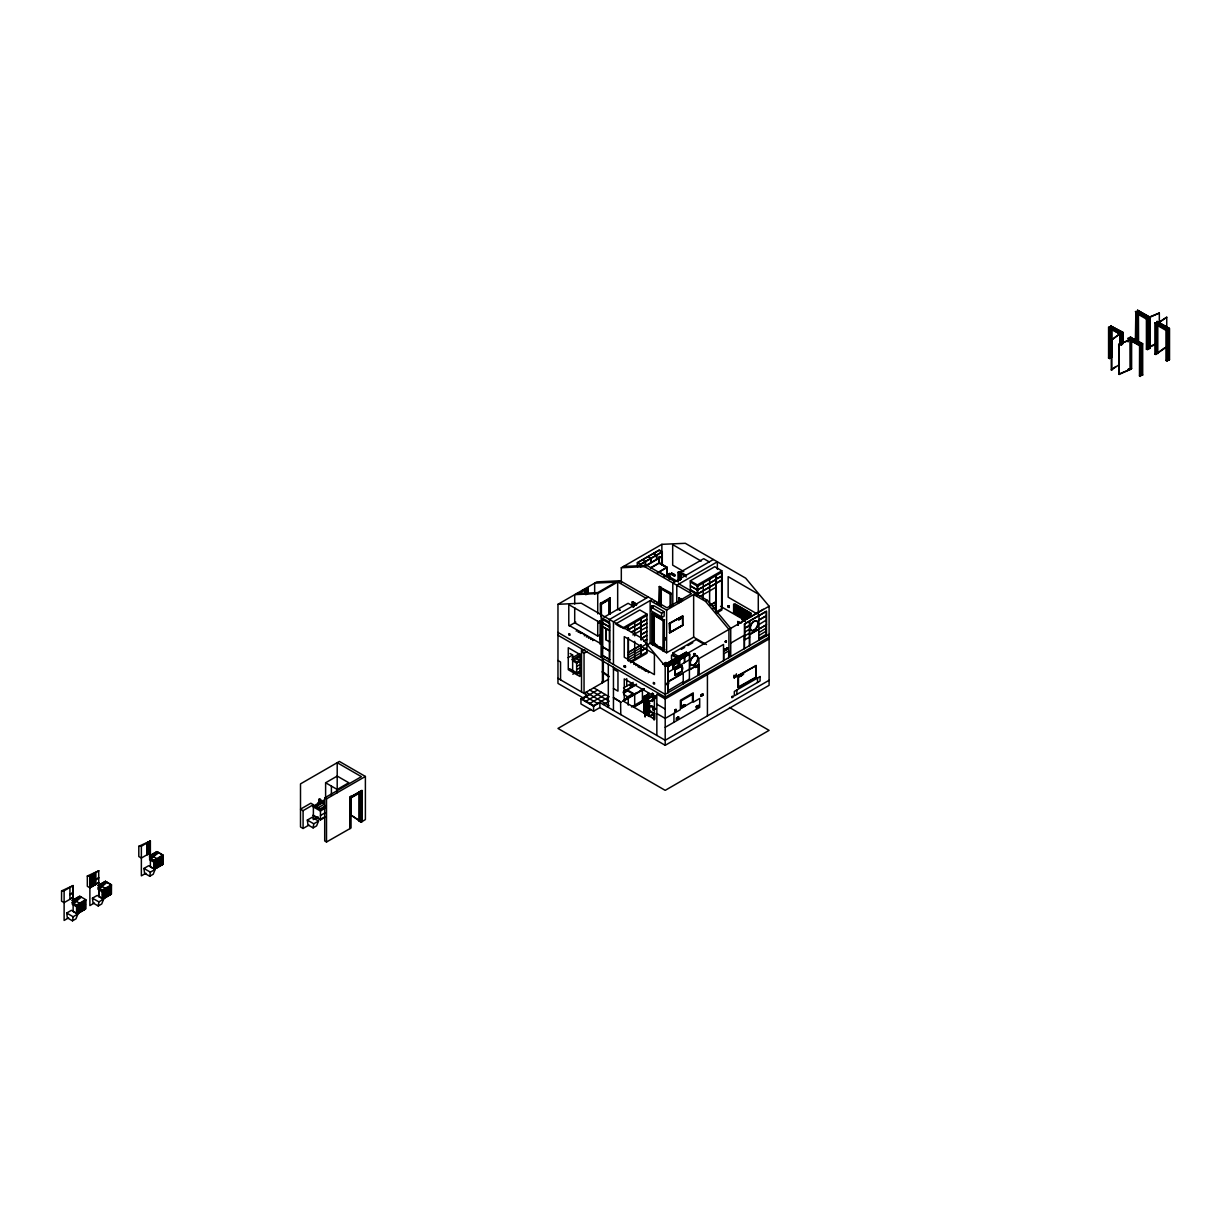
<?xml version="1.0" encoding="UTF-8"?>
<svg xmlns="http://www.w3.org/2000/svg" width="1231" height="1231" viewBox="0 0 1231 1231"><rect width="100%" height="100%" fill="white"/><g stroke="black" fill="none" stroke-linecap="round" stroke-linejoin="round"><path stroke-width="1.5" d="M631.349 685.636L632.534 683.928L630.318 685.036L630.472 686.313L632.534 685.128L632.38 683.851M631.503 685.713C631.103 683.821 632.119 685.759 630.318 685.036M677.281 718.535L678.589 716.919L678.589 718.104L676.388 719.212L676.388 718.012L678.589 716.919M601.42 616.885L601.344 603.836L609.207 599.005L609.207 614.284M1119.918 334.386L1121.456 333.493L1111.039 327.477L1109.485 328.354L1119.918 334.078L1119.918 343.634M669.325 579.324L669.618 573.461L669.726 579.093M726.475 641.413C725.967 639.381 724.197 643.474 726.198 642.043M696.207 706.579L698.423 705.471L696.207 706.579L696.361 707.856L697.977 706.302M72.491 920.834L73.137 916.756L77.892 914.002L71.46 910.294L66.705 913.033L67.336 917.864L72.491 920.834L75.968 918.834L77.892 914.002M98.234 905.97L98.88 901.892L103.65 899.138L97.203 895.429L92.448 898.168L93.094 903L98.234 905.97L101.711 903.969L103.65 899.138M149.736 876.241L150.382 872.163L155.137 869.409L148.705 865.701L143.935 868.44L144.581 873.271L149.736 876.241L153.213 874.241L155.137 869.409M313.12 827.878L313.767 823.801L318.537 821.046L312.089 817.322L307.335 820.077L307.981 824.908L313.12 827.878L316.598 825.878L318.537 821.046M319.229 803.935L318.829 799.273A1.785 1.062 58.3 0 1 321.245 800.565L321.291 801.658M318.029 802.581L318.937 802.658M694.623 653.953L693.869 654.969M625.148 689.929L624.579 689.391L625.225 689.991M623.886 691.699L624.671 691.837M624.671 691.745L623.932 691.514M319.552 801.535L319.321 801.643M85.585 899.815L76.584 906.708L72.26 904.216L72.26 902.431L81.277 897.23L73.768 903.339M725.859 642.105L726.075 640.705M580.817 655.292C577.354 661.124 565.306 659.047 579.078 662.201M1120.241 333.524L1111.301 340.171L1120.241 333.524L1120.302 343.711M1166.742 317.229L1157.217 323.599L1166.742 317.229L1166.742 328.369M1119.333 364.622L1111.301 369.9L1115.763 366.576M1166.742 346.957L1157.217 353.328L1164.664 347.804M149.505 859.623L153.813 862.1L162.831 855.206L156.968 851.667L149.459 856.068M654.123 719.812L653.63 714.242L653.63 719.52L654.646 719.55L654.646 713.503L649.014 716.288L644.429 713.641L644.382 707.04L649.045 709.733L649.537 716.027L648.275 709.856L649.291 715.888M644.967 712.841L648.799 714.826M646.213 713.288L646.044 709.056L646.213 713.288L648.799 711.456L652.692 713.134M318.598 803.566C319.337 806.72 318.691 794.795 321.045 801.596M1138.567 311.566L1137.029 312.459L1147.446 318.49L1149 317.29L1149 347.85L1149.892 348.358L1149.892 317.229L1137.536 310.227L1149.892 317.229M652.722 614.346L654.277 613.746L654.277 643.998M1129.042 339.356L1130.581 338.463M664.694 619.778L663.155 620.67L652.738 614.654M69.705 899.169L73.137 897.43L64.12 902.631L61.55 901.154L61.581 890.905L73.137 885.581L73.137 911.556L75.445 912.833M87.324 876.041L98.88 870.717L89.878 875.918L87.324 876.041L87.324 886.305L89.878 887.766L98.88 882.565L95.464 884.304M150.167 848.251L146.951 850.113L146.951 854.576L150.367 852.837L141.365 858.038L138.795 856.545L138.826 846.312L150.367 840.988L150.382 866.963L152.69 868.24M584.002 698.423L557.966 683.405L557.966 604.313L596.85 581.878L620.147 580.755L667.002 607.806L691.468 593.696L644.613 566.629L621.316 567.753L621.316 582.74M621.316 567.753L661.863 544.333L685.298 543.302L745.663 578.155L769.098 606.221L769.098 685.328L665.202 745.309L599.882 707.594L593.573 711.226L580.955 703.947L580.955 698.9L587.264 695.253L557.966 678.343M588.064 593.373L588.064 588.295L582.309 590.265M61.581 890.905L64.12 890.782L73.137 885.581M138.826 846.312L141.365 846.189L150.367 840.988M579.047 593.496L588.064 588.295M637.396 566.275L637.396 562.598L659.293 549.965L662.293 551.703L662.293 564.506M642.551 559.859L647.921 556.766L650.937 558.505L650.937 562.659L645.567 565.752L645.567 561.598L650.937 558.505M640.412 564.337L662.293 551.703M637.396 562.598L640.612 564.444L645.352 561.721L645.352 565.875M651.137 558.382L656.523 555.273L656.523 559.428L651.137 562.536L651.137 558.382L648.121 556.643L653.507 553.535L656.523 555.273M656.723 555.15L662.093 552.057L659.077 550.319L653.707 553.411L656.723 555.15L656.723 559.32L662.093 556.212M69.705 894.475L72.921 892.613L72.921 885.597M95.464 879.611L98.68 877.749M150.167 848.021L146.951 849.882L146.951 842.85M69.705 894.706L72.921 892.86L72.921 897.307M95.464 879.842L98.68 877.98M615.869 582.125L597.727 592.603L576.508 593.619M574.708 604.021L574.708 594.65L597.727 593.557L617.67 582.032L617.67 609.745M594.665 594.373L594.665 583.14L617.962 582.017L620.147 580.755M644.613 566.629L662.093 556.458M72.121 900.584L79.738 896.183L85.724 899.646L85.678 908.986L76.584 914.233L76.584 904.847M149.351 855.991L156.968 851.59L162.954 855.053L162.923 864.393L153.813 869.64L153.813 860.254M72.229 900.661L79.738 896.337M650.814 567.66L659.293 562.767L667.002 567.229L667.002 574.769M650.814 567.953L659.293 563.075L659.293 557.274M158.322 859.5L154.337 860.577L149.505 857.93L158.522 852.637L151.013 858.746M99.511 888.474L107.02 882.365L98.018 887.566L98.018 889.351L102.327 891.829L110.821 885.689L111.329 884.935L105.481 881.396L111.467 884.781L111.421 894.121L102.327 899.369L102.327 889.982L111.467 884.781M73.137 903.893L76.614 905.862L85.678 900.584M98.88 889.028L102.358 890.998L111.421 885.72M150.413 859.284L153.86 861.269L162.954 856.007M76.584 905.016L81.077 904.093L76.768 901.615L72.26 902.523L76.584 905.016L85.724 899.646M153.813 860.331L162.954 855.053M600.436 614.469L600.313 603.39L610.099 597.897L610.099 614.377M609.33 598.789L601.42 603.867M600.805 604.529L609.822 599.328M657.369 572.8L667.002 567.229M657.369 573.092L667.002 567.522L659.077 562.89M98.68 870.732L98.88 896.691L98.942 888.028M76.784 909.678L85.478 904.662M102.527 894.814L111.221 889.798M154.029 865.085L162.707 860.069M569.137 625.964L575.8 622.117M68.628 917.849L64.12 920.449L64.12 890.782M94.372 902.985L89.878 905.585L89.878 875.918M145.874 873.256L141.365 875.857L141.365 846.189M111.221 893.998L102.527 899.015L102.527 890.859M154.029 869.286L162.707 864.27L162.707 856.114M663.694 576.893L669.618 573.461M664.478 576.893L670.003 573.692M671.495 573.123L674.726 574.815L674.573 576.093L671.495 574.308L671.495 573.123L674.726 574.815M671.495 574.308L674.726 576M568.784 634.796L569.968 635.304L569.968 634.103L568.784 633.611L568.937 634.704M576.17 631.103L577.201 630.503L582.309 633.457M678.004 580.786L678.004 572.307L679.035 571.723L681.035 572.877M680.066 572.307L678.989 572.877L678.989 579.663L679.035 572.907M680.528 579.493L680.528 572.061L703.701 558.689L709.364 561.952M578.185 632.257L579.262 631.703M603.99 617.223L628.133 603.298L633.796 606.56M681.097 572.907L680.004 573.477L680.004 580.247M632.272 605.606L632.395 601.867L636.35 604.159M599.743 621.07L598.558 622.763L599.743 622.27L599.589 620.978M659.031 603.128L659.554 586.341M1123.134 332.524L1110.639 325.907L1123.134 332.524L1123.134 343.511M1135.351 342.787L1135.859 311.351L1147.831 318.26L1147.831 349.404L1146.415 349.189L1146.415 319.075L1149.123 317.521L1138.183 311.197L1136.382 311.643M580.247 633.457L581.324 632.888M659.939 605.129L659.939 588.203L660.832 587.679L660.832 604.606M1117.871 330.524L1112.055 327.169L1111.162 327.692L1121.333 333.124L1121.456 344.834M325.615 782.762L337.202 776.084L348.788 782.762L337.202 789.456L325.615 782.762L325.615 797.626M648.337 597.035L609.468 619.485L609.468 662.14L609.668 651.107L602.59 647.029L602.39 658.046L602.39 618.162L609.468 622.24M713.349 559.505L672.803 582.909L672.803 605.175M584.356 635.827L585.448 635.273M586.418 637.027L587.51 636.458M652.338 599.343L613.453 621.778L581.278 603.205L557.966 604.313M588.541 638.243L589.557 637.643L593.634 639.997L592.603 640.582M615.392 624.086L639.843 609.961L646.921 614.054L646.921 653.292L630.611 662.709M690.314 592.049L690.314 580.832L714.765 566.706L721.843 570.799L721.843 610.037L716.95 612.869M591.619 638.827L590.588 639.428M659.031 586.633L671.018 592.957M574.708 607.76L574.708 622.748L597.727 636.042L601.344 634.088L601.344 622.748M1120.81 334.016L1120.949 344.926M656.692 602.636L657.754 604.098L657.754 602.913L656.569 602.405L657.6 604.19M652.045 605.744L652.922 607.622L652.045 605.744L653.076 606.344M600.128 644.29L600.128 635.812M657.246 602.759L657.246 603.652M651.307 607.222L653.876 605.729L664.171 611.669L664.171 616.131L662.247 617.254L651.307 610.93L651.307 607.222L661.601 613.161L664.171 611.669M308.966 825.078L303.088 828.478L300.502 826.986L300.502 783.885L339.387 761.435L365.392 776.453L365.392 819.554L361.083 822.2L361.083 792.102L350.897 797.965L350.897 828.078L326.507 842.004L324.707 840.958L324.707 797.857L361.406 776.669L337.202 762.697L337.202 792.795M313.382 804.689L310.812 803.212L300.502 809.152L303.088 810.644L313.382 804.689L313.382 818.969M568.106 657.631L572.646 655L572.646 671.064M324.707 797.857L326.507 798.888L365.392 776.453M600.759 640.628L599.743 636.042M584.848 649.891L581.524 651.815L584.048 653.261L587.279 651.384M622.471 628.179L646.921 614.054M690.314 580.832L697.392 584.925L721.843 570.799M600.774 641.089L600.913 643.69M572.169 657.8L579.786 653.553M326.046 806.151L320.46 809.521L315.305 806.551L323.676 801.72M624.055 628.687L646.737 615.608M690.514 582.14L697.592 586.233L721.658 572.353L721.658 608.745L716.103 611.93L716.103 575.539M664.186 620.224L651.83 613.238L664.186 620.224L664.063 651.43L663.155 650.922L663.294 619.701M1128.135 341.895L1128.258 338.156M1169.45 328.508L1157.094 321.522L1169.45 328.508L1169.45 359.652L1167.388 360.698L1167.388 329.554L1154.893 322.937L1154.893 354.082L1158.109 353.112L1157.217 352.589M678.589 603.421L679.097 597.635M1142.691 343.818L1130.196 337.202L1142.691 343.818L1142.691 374.963L1139.86 375.994L1139.86 344.849M572.323 659.647L579.832 655.323M1128.904 338.54L1130.704 338.094L1141.66 344.403M1155.801 354.59L1155.801 324.492L1165.972 330.37L1168.681 328.815L1157.725 322.491L1155.924 322.937M317.813 807.936L323.676 804.551L323.676 802.166L316.336 806.397L320.46 808.782L326.338 805.397M654.261 613.777L653.753 643.798L664.155 649.814M679.497 599.482L680.389 598.82M1130.704 338.987L1131.612 338.463M1155.801 324.492L1156.694 323.968M573.2 661.124L576.677 663.094M628.149 629.733L641.182 622.748M646.721 619.316L641.182 622.517M697.346 589.787L703.332 586.864M697.346 590.034L716.103 579.493M715.857 579.109L721.643 576.062M628.149 629.98L640.72 622.486M640.92 622.609L646.721 619.562M703.086 586.725L715.903 579.616M715.857 579.339L721.643 576.293M579.693 672.726L576.647 674.48L576.647 662.063L581.14 659.462M693.853 637.058L666.617 652.784L650.137 643.259L650.137 600.605L666.617 610.114L695.453 593.465M325.153 808.305L320.399 810.983L312.674 806.52L323.615 800.196M576.647 663.109L579.709 661.339M631.549 632.026L646.737 623.286M721.658 580.016L697.592 593.896L690.514 589.803M631.549 632.272L646.737 623.517M690.514 590.049L697.592 594.142L721.658 580.263M1112.055 357.267L1108.577 358.083L1112.055 357.267L1112.055 327.169M349.866 797.38L361.976 790.533L349.866 797.38L350.004 828.586L350.004 797.457M576.647 666.417L579.693 664.663M1136.244 343.311L1137.152 342.787M350.266 797.596L361.329 791.348M350.066 797.934L361.652 791.241L361.652 821.708M313.274 819.615L318.06 816.861M320.46 815.476L325.153 812.768M632.872 634.919L646.721 627.225M700.1 596.343L715.903 587.279M576.647 669.741L579.693 667.971M1142.691 374.963L1141.783 374.439L1141.783 344.341L1139.86 345.449L1128.904 339.125M324.938 816.753L320.46 819.338L313.259 815.168M646.721 631.334L641.182 634.519M646.721 631.565L641.182 634.765M312.736 815.476L320.46 819.923L325.153 817.215M572.815 674.234L576 672.403L569.553 668.679M576.647 673.049L579.693 671.295M576.647 673.295L579.693 671.526M646.721 635.673L641.182 638.627M706.486 644.567L693.653 637.166L693.653 594.511L705.625 601.42L707.425 600.374L730.737 628.395L730.737 656.492M669.325 623.425L682.836 616.054L682.836 625.271L669.71 632.857L669.325 623.425L682.205 616.285M682.836 616.054L669.587 623.563L669.71 632.857M1146.415 349.189L1149 347.85M1149.892 348.358L1147.831 349.404M681.343 617.07L681.497 618.347L678.419 620.132L678.419 618.947M643.69 640.982L646.721 639.535M643.69 641.228L646.721 639.766M628.41 652.215L640.997 644.967M709.625 605.329L715.919 601.713M628.41 652.445L640.997 645.198M711.195 604.667L715.919 601.944M646.721 643.875L641.182 647.075M628.425 654.984L640.997 647.737M712.78 606.283L715.919 604.467M646.952 645.106L650.707 642.936M669.325 632.642L682.59 625.133L682.528 616.469M628.425 657.508L640.997 650.26M712.78 608.822L715.919 607.006M654.4 643.028L655.307 643.551L651.83 644.367L654.138 643.044M645.075 648.383L641.182 650.937M1154.893 354.082L1155.924 354.082M646.46 647.829L641.182 651.168M653.753 643.798L652.599 644.675M1130.704 368.638L1128.258 369.3M664.817 637.935L666.002 638.443L665.848 639.72L664.817 637.935L665.848 639.72M1131.612 340.341L1131.612 368.561L1128.135 369.377M665.494 638.304L665.494 639.197M628.425 660.047L640.997 652.784M629.98 661.647L646.737 651.999M624.271 665.632L624.271 666.833L624.271 665.632L625.456 666.14L625.302 667.417L625.456 666.14M728.152 605.652L729.183 606.252L728.152 605.652L727.998 606.929L729.183 607.437L727.998 606.929M744.94 609.776L743.863 610.345L743.863 618.808L733.614 612.9L733.614 604.421L734.645 603.821L751.064 613.315L751.064 616.7M361.083 822.2L359.144 820.939L360.052 820.415M360.175 820.492L361.329 821.893L361.329 790.764M735.676 604.421L734.599 604.99L734.645 613.484L735.676 612.9L733.614 612.9M360.56 821.893L360.683 791.579M633.796 664.371L634.873 663.801M736.707 605.021L735.63 605.575L735.676 614.084L737.677 614.054L736.646 614.654L736.646 606.175L737.738 605.606M608.591 679.22L584.048 693.392L584.048 653.261M635.858 665.556L636.935 665.002M738.769 606.206L737.677 606.775L737.738 615.269L738.769 614.684L737.677 615.238M1140.891 344.403L1140.891 374.963L1141.783 374.439M1165.972 330.37L1165.972 360.468L1169.45 359.652M663.155 650.922L664.709 650.03M738.769 607.391L738.769 615.869L738.708 607.36L739.8 606.806M1128.135 338.233L1140.491 345.219L1140.368 376.44L1139.475 375.917L1141.014 375.024L1141.014 344.48M1165.972 360.468L1167.388 360.698M581.601 699.27L597.558 690.052M637.92 666.756L638.997 666.186M741.847 607.991L740.77 608.56L740.77 617.023L741.847 616.469L739.739 616.439L739.739 607.96L740.831 607.391M638.997 667.371L640.028 666.787M639.982 667.941L641.059 667.371M734.599 613.453L735.63 612.869M742.878 617.054L741.847 617.654L741.801 609.145L742.878 608.591M735.63 614.054L736.646 613.453M743.909 617.654L742.832 618.224L742.832 609.745L743.909 609.176M585.464 701.501L601.42 692.284M642.028 669.125L643.121 668.556M736.707 614.684L737.738 614.084M744.893 619.408L744.893 610.93L745.971 610.361M677.696 657.831L672.803 655L672.803 653.076L696.1 639.628L704.27 644.336M644.09 670.31L645.182 669.756M747.002 610.961L745.924 611.53L745.924 618.301L745.971 611.561M681.343 649.322L684.621 647.429M687.914 645.536L692.822 642.705M646.213 670.341L645.182 670.941L647.229 670.941M748.033 611.561L746.955 612.115L746.955 617.208M589.326 703.732L605.283 694.515M748.033 612.746L748.033 616.131L747.986 612.715L749.064 612.146M749.064 613.346L749.064 616.731L749.017 613.315L750.094 612.746M648.214 672.695L649.245 672.095L633.842 663.217M662.94 664.109L665.894 662.401L666.448 665.694M751.064 613.315L750.048 613.9L733.614 604.421M663.324 664.34L666.294 662.632M737.892 625.117L737.692 621.517L741.031 622.994M623.501 687.944L633.149 682.359M742.062 619.439C764.466 609.622 732.507 619.501 745.37 621.347M593.188 705.963L609.145 696.746L593.696 687.821M686.452 652.015L664.571 664.648L667.987 666.633L672.788 663.863L672.788 669.341M664.771 664.771L669.572 662.001M669.772 661.878L681.235 655.261L684.451 657.123L684.451 662.617M681.435 655.154L686.236 652.368L689.468 654.23L689.468 659.724L667.987 672.357L667.987 681.574M580.955 698.9L593.573 706.179L599.882 702.532L665.202 740.262L769.098 680.281M631.226 685.559L630.457 686.006L630.611 685.19M763.297 609.283L741.262 622.24M665.202 745.309L665.202 666.202L769.098 606.221M590.957 709.395L557.966 728.444L665.202 790.348L769.098 730.368L729.506 707.517M623.317 691.76L636.458 684.174M624.948 691.253L636.458 684.621M684.451 657.123L672.988 663.74L672.988 669.218M689.468 654.23L684.651 657L684.651 662.493M623.117 692.714L627.625 690.114L634.057 693.838L625.04 699.039M603.344 704.547L609.145 701.193L589.834 690.052M623.763 693.099L627.625 690.868L632.765 693.838L627.625 696.808L623.763 694.576M673.849 664.94L678.481 662.263L678.481 665.986L673.849 668.664L673.711 664.863L678.481 662.263M744.478 624.102L749.448 621.24L749.448 625.394L744.693 628.149L744.693 623.979M758.788 615.839L749.648 621.116L749.648 645.521M673.849 668.064L678.219 665.54L678.219 662.416M607.206 706.779L609.145 705.655L585.971 692.284M673.711 668.279L678.358 665.617M759.004 619.885L766.313 615.654L766.313 611.499L759.004 615.715L758.788 640.243M759.004 620.116L766.313 615.9L766.313 620.055L759.004 624.517M674.942 675.034L674.988 669.802L681.82 665.863L682.066 671.203C663.894 679.712 687.483 672.972 681.882 666.125M674.988 669.802L682.066 666.002M623.871 700.116L637.012 692.53M640.305 690.637L643.582 688.729M622.824 700.962L644.182 688.637M653.369 683.62L654.553 684.128L654.553 682.943L653.369 682.436L653.523 683.528M622.824 701.408L644.182 689.083M730.737 643.121L744.247 635.304L744.247 648.691M749.448 634.488L766.513 624.64M667.787 681.682L689.668 669.048M749.648 634.673L766.113 624.933L766.113 628.179L758.788 632.642M724.397 649.568L727.644 647.875L725.582 649.06C726.075 651.414 724.228 647.568 724.551 650.845L727.644 649.06L727.49 647.783M724.536 649.629L726.49 648.691L725.428 648.968M644.105 710.01C644.244 692.007 646.921 743.57 643.151 696.792L648.26 694.407L648.506 701.424L647.491 694.284L648.506 701.424M666.525 683.574C672.08 679.666 662.324 687.267 668.741 683.667L668.587 682.389M648.26 694.407L643.151 696.792M696.469 665.833L695.561 667.402L696.746 665.709L696.469 666.725M695.561 667.402L697.777 666.31L697.623 665.017L697.777 666.31M744.478 640.012L749.648 637.027M631.472 706.963L653.676 694.146M633.734 706.917L653.446 695.53M633.934 707.025L653.646 695.653M758.788 635.611L766.113 631.149L766.113 628.41M655.631 696.069L652.892 697.654L655.877 696.207M648.752 701.285L643.644 703.655L648.475 706.917M655.554 696.792L652.584 698.5L652.584 701.516M644.352 703.824L643.505 696.731M652.215 693.345L653.045 698.808L652.907 693.515M683.236 681.682L668.248 690.576L668.248 692.561M656.215 709.348L646.275 703.609L655.846 697.792M758.788 638.581L766.113 634.365L766.113 631.38M646.275 703.609L655.846 698.1M683.236 682.728L689.406 679.158M648.091 703.609L649.629 703.609L648.091 703.609L648.091 712.657M769.098 634.35L665.202 694.33L557.966 632.411M643.644 709.702L644.136 704.132M769.098 637.166L665.202 697.146L557.966 635.242M648.968 707.394L651.907 705.686M769.098 638.951L665.202 698.931L656.846 694.099L656.846 735.43M652.845 706.348C651.845 710.164 654.63 711.164 653.876 706.825M652.845 709.872L653.876 709.841M734.076 675.142L733.891 677.188M674.834 709.995L676.019 709.487L674.988 711.272L674.834 709.995L676.019 709.487M700.839 694.976C705.825 692.961 699.839 694.13 700.993 696.254L703.055 695.069L702.901 693.792M681.528 706.425L684.621 704.64L684.775 705.917C680.574 709.795 680.574 705.455 684.775 704.732M674.834 711.179L676.019 710.672M681.528 707.61L684.775 705.917M733.953 677.819L736.261 676.927L736.4 673.803M738.2 687.714L756.219 677.296L756.219 665.417L738.2 675.819L737.815 687.483M737.815 675.588L755.957 665.863L755.957 677.158L738.138 687.083M739.246 676.511L739.246 675.327L739.246 676.511C741.678 677.404 744.463 671.372 743.37 674.142M739.4 676.604L743.524 674.234M676.542 719.289L677.573 717.519L677.573 718.704M676.388 719.212L678.589 718.104M696.361 707.856L698.423 706.656L698.269 705.378M665.202 727.321L699.7 707.41L699.7 698.485L693.268 702.209L693.268 692.838L680.404 700.27L680.404 709.641L665.202 718.412L656.846 713.58M731.86 696.546L733.045 696.038L733.045 697.223L731.86 697.731L732.014 696.638M1168.542 328.877L1167.003 329.77L1156.571 323.753L1158.109 322.568M624.071 690.422L624.071 690.622M694.73 653.569L693.899 655.123L694.607 653.584M725.89 642.351L725.074 641.52L726.275 640.828M649.045 709.733L648.275 709.856M654.123 714.519L649.045 716.504M1147.831 318.183L1159.325 313.028L1159.325 322.307M1118.702 344.372L1130.643 339.541L1118.702 344.372L1119.148 374.424L1130.643 369.269L1130.704 336.894M1147.384 347.588L1155.601 343.895M1147.831 347.911L1156.047 344.234M1118.702 374.101L1130.643 369.269M350.527 814.784L360.052 821.154L350.527 814.784L350.527 796.195M100.45 887.628L102.512 886.751L106.835 889.228L102.835 890.305L98.526 887.813M694.823 653.861L693.792 653.584L693.653 655M623.501 566.491L646.798 565.368L674.988 581.648M149.505 857.93L154.013 857.022L156.891 858.669M647.691 695.346L643.813 697.869M1135.351 311.643L1147.323 318.552M1154.893 322.937L1166.88 329.846M1146.415 319.075L1136.244 313.213L1136.244 341.418M1137.659 341.295L1138.567 341.818L1138.429 313.259M1135.967 340.972L1141.783 344.341M1122.103 333.124L1111.162 326.8L1109.362 327.846L1120.302 334.155L1122.226 333.047L1122.226 342.449M1130.581 338.756L1141.014 344.772L1139.475 345.665L1129.042 339.648M1132.166 339.818L1139.429 344.018M1156.571 354.005L1156.571 323.461M1120.949 333.94L1108.577 326.954L1108.577 358.083M1130.704 368.038L1131.612 368.561M1111.162 357.79L1111.039 327.169M1130.704 369.085L1130.581 340.648M1139.86 375.994L1140.368 345.296M701.208 561.105L672.68 544.641L672.68 565.152L683.774 571.553M756.696 613.654L728.152 597.189L728.152 576.662L758.281 594.065L758.281 614.577M680.528 572.061L686.19 575.339M678.004 572.307L686.39 576.939M666.802 567.645L659.077 563.183L659.077 556.35M690.514 585.848L697.592 589.941M690.514 586.094L697.592 590.188M645.567 561.598L642.351 559.982L637.612 562.705L637.612 566.875M668.464 576.246L678.466 582.017M720.581 606.329L744.355 620.055M659.077 571.815L666.802 576.508M678.973 583.956L707.425 600.374M737.692 621.517L740.647 623.225M678.589 597.927L683.082 600.528M671.003 594.065L659.416 587.372L659.416 604.513M678.589 598.451L681.897 600.359M659.939 588.203L670.11 594.081L670.11 607.237M654.907 601.42L654.138 601.42M680.312 617.67L680.312 618.854M617.962 582.017L646.152 598.297M679.297 618.254L679.45 619.547M724.551 650.845L726.459 648.383L726.613 649.645L726.336 648.599M652.045 606.929L653.076 607.529M682.836 625.271L669.972 632.411L669.91 623.748M725.567 649.937L725.813 648.891M724.921 650.307L725.044 649.337M724.536 650.522L724.782 649.491M632.272 601.944L636.858 604.59M636.35 604.744L632.765 602.759L632.765 606.56M651.953 613.838L663.54 620.516M636.15 605.067L633.18 603.359L634.719 602.467L634.211 606.514M610.099 597.897L609.976 614.3M735.876 675.219L734.015 676.373M620.147 610.161L618.962 609.653L619.978 610.253M666.002 639.643L664.971 637.858M672.803 653.076L679.343 656.846M653.892 643.336L657.231 645.229M660.201 646.937L664.663 649.506M676.234 657.739L671.51 655L671.51 659.016L674.665 660.832M616.808 624.902L621.055 627.364M641.182 638.858L646.46 635.288M602.59 622.824L609.668 626.918L609.668 623.609L602.59 619.532L602.59 646.783L609.684 650.876L609.668 630.811L602.59 626.717M602.59 623.055L609.668 627.148L609.668 630.564L602.59 626.487M599.066 621.424L599.066 622.317M682.066 671.203L681.82 665.863M600.313 634.534L600.313 621.717M702.024 694.469L701.87 695.577M703.055 695.069L700.993 696.254M609.668 641.951L605.852 639.705L605.852 628.549M583.386 634.073L588.48 637.027M667.556 682.99L667.71 684.267M697.392 706.071L697.238 707.163M624.271 666.833L625.456 667.325M609.684 659.554L601.944 655.092L609.684 659.785M613.453 669.064L617.962 671.664L617.962 691.13L613.453 688.529M654.538 696.315L624.271 678.866L624.271 701.685L654.4 719.073L654.4 696.254M646.413 696.315L646.583 700.731M570.076 653.523L572.646 655M656.846 704.209L665.202 709.041M576.831 658.831L579.709 660.493M572.153 659.554L576.647 662.14M646.275 703.316L656.215 709.056M602.236 681.697L603.328 682.328L603.328 659.754M601.728 682.436L602.436 682.851L602.436 659.031M643.936 707.348L644.675 713.795L644.29 707.425L648.398 709.795L649.014 716.288M654.646 713.503L649.26 710.395L644.89 713.349L644.382 707.04M557.966 660.508L560.551 661.986L560.551 679.835M613.453 697.454L621.178 702.362L613.453 697.9M585.325 696.361L597.943 703.655M581.463 698.592L594.081 705.886M359.852 820.677L361.976 821.677L361.852 790.456M315.305 806.397L320.46 809.521M307.335 820.077L313.767 823.801M143.935 868.44L150.382 872.163M98.926 896.66L101.188 897.968M92.448 898.168L98.88 901.892M66.705 913.033L73.137 916.756M644.105 704.717L648.029 707.363M1159.325 313.028L1147.384 317.86L1147.323 349.696M603.975 672.572L609.33 676.558M602.051 671.849L608.76 676.819M665.202 666.202L641.89 638.274L613.453 621.778L613.453 664.448M705.625 601.42L728.937 629.441L728.937 657.539M652.461 693.207L653.045 698.808M647.737 694.146L648.229 701.024M738.077 621.732L738.277 625.348M1169.327 328.585L1169.327 359.729M1168.681 328.215L1168.681 359.36M1168.419 328.062L1168.419 359.206M1166.88 329.246L1166.88 360.991M1157.786 325.723L1157.786 353.589M1157.217 321.445L1157.217 353.328M1149.769 317.29L1149.769 348.435M1149.123 316.921L1149.123 348.065M1142.168 344.111L1142.168 375.255M1141.66 343.818L1141.66 374.963M1139.598 344.711L1139.475 375.917M1138.183 313.105L1138.183 341.741M1137.152 312.243L1137.152 340.91M1137.029 312.166L1137.029 340.818M1130.196 341.064L1130.196 368.931M1122.626 332.816L1122.626 343.818M1122.103 332.524L1122.103 344.572M1120.81 333.786L1120.81 344.942M1119.148 344.695L1119.148 374.424M1111.87 340.418L1111.87 370.146M1111.162 325.615L1111.301 369.9M1109.608 327.4L1109.608 358.529M1109.362 327.246L1109.485 358.606M766.513 635.781L766.513 611.145L744.478 623.871L744.478 648.506M766.313 620.301L766.313 624.763M757.511 678.05L757.511 682.513M749.448 629.472L749.448 633.073L744.693 636.058L744.693 639.889M749.448 633.303L749.448 645.644M747.002 612.146L747.002 617.239M744.94 610.961L744.94 617.747M744.693 631.98L744.693 628.379L749.448 625.64L749.448 629.226L744.693 632.226L744.693 635.812M743.909 610.361L743.909 618.839M742.878 609.776L742.878 618.239M741.847 609.176L741.847 617.654M740.831 608.591L740.831 617.054M739.8 607.991L739.8 616.469M738.462 675.973L738.462 687.267M736.907 689.945L736.907 694.392M734.276 676.527L734.338 678.05M729.183 606.252L729.029 607.529M728.675 657.677L728.675 650.968L723.782 653.784L723.782 660.508M726.459 648.383L726.613 649.66M726.075 648.752L726.075 649.629M723.52 660.662L723.52 644.459L698.931 658.647L698.931 674.85M717.35 569.23L717.35 561.798L676.788 585.217L676.788 601.913M715.903 575.662L715.919 612.053M709.625 579.293L709.625 586.956M709.625 587.202L709.625 603.529M707.425 674.557L707.425 715.873M703.332 582.909L703.132 598.989M698.423 675.127L698.685 664.325L689.668 669.526L689.668 653.876L667.787 666.51L667.787 682.159L683.236 673.249L683.236 683.897M698.208 675.25L698.208 664.832L689.406 669.91L689.406 680.343M697.592 586.233L697.608 594.142M697.392 584.925L697.392 596.127M696.207 665.986L696.207 666.879M695.946 666.14L695.946 667.033M695.7 666.279L695.715 667.494M689.468 659.954L689.468 669.172M684.621 704.64L684.621 705.825M681.682 706.517L681.682 707.702M681.097 574.092L681.097 579.185M680.943 573.784L680.943 579.185M680.728 573.661L680.728 579.062M680.789 598.466L680.789 602.174M680.066 573.508L680.066 580.278M679.635 659.908L679.635 665.386M679.435 660.016L679.435 665.509M678.435 716.827L678.435 718.012M677.404 717.427L677.435 718.627M675.865 709.395L675.865 710.579M675.25 669.941L675.25 675.142M674.988 710.087L674.988 711.272M674.573 574.908L674.573 576.093M673.957 713.349L673.957 722.274M671.649 573.03L671.649 574.215M671.018 593.557L671.018 606.375M668.248 681.897L668.248 690.345M667.987 666.633L667.987 672.111M668.033 682.02L668.033 692.668M666.802 567.353L666.802 576.262M666.617 610.114L666.617 652.784M664.063 620.301L664.063 651.43M663.54 619.855L663.54 650.999M661.863 544.333L661.863 564.937M661.601 613.161L661.601 616.885M661.262 587.172L661.262 605.76M660.708 587.464L660.708 604.483M654.169 713.98L654.169 719.258M653.384 706.609L653.384 710.133M652.599 613.53L652.722 644.89M651.953 613.161L651.83 644.367M649.629 705.425L649.629 712.657M648.86 693.268L648.86 696.931M648.86 704.055L648.86 711.303M642.413 689.652L642.413 700.654M641.182 618.793L641.197 639.997M641.197 645.706L641.197 655.2M640.982 618.916L640.982 639.643M640.982 645.198L640.997 655.307M640.612 564.444L640.612 567.229M634.704 622.547L634.704 630.226M634.704 630.457L634.704 635.904M634.704 641.336L634.704 658.939M634.688 694.099L634.688 705.101M633.303 602.39L633.18 607.129M633.042 602.236L633.042 606.652M632.395 601.867L632.395 605.529M628.41 626.164L628.21 630.241L628.21 626.287M628.425 637.72L628.41 660.878M628.256 697.823L628.256 705.163M628.21 637.997L628.225 660.785M626.717 678.589L626.717 686.082M620.578 702.009L620.793 714.626M613.453 667.264L613.453 710.379M609.33 598.189L609.33 614.054M608.314 664.294L608.314 707.41M606.067 628.672L606.021 639.843M604.683 601.913L604.559 601.544M601.22 602.882L601.097 657.308M600.959 603.021L600.805 615.669M600.959 622.717L600.805 634.257M599.882 702.532L599.882 707.594M597.727 593.557L597.727 613.869M597.727 621.255L597.727 636.042M593.573 706.179L593.573 711.226M587.864 588.295L587.864 593.573M587.618 588.556L587.618 593.634M587.356 588.695L587.356 593.773M587.095 588.849L587.095 593.927M586.848 589.003L586.848 594.081M586.587 589.141L586.587 594.219M586.325 589.295L586.325 594.373M586.064 589.449L586.064 594.527M585.818 589.587L585.818 594.665M585.556 589.741L585.556 593.127M585.294 589.895L585.294 593.28M585.033 590.034L585.033 593.419M584.848 590.141L584.648 593.665M581.524 648.86L581.524 691.945M360.052 791.425L360.052 821.154M359.467 791.687L359.467 821.416M359.144 792.302L359.144 820.939M350.389 797.072L350.389 828.217M331.401 786.117L331.401 795.395M326.507 798.888L326.507 842.004M320.46 810.706L320.46 819.923M303.088 810.644L303.088 828.478M162.492 856.237L162.492 864.393M162.23 856.391L162.23 864.547M161.969 856.53L161.969 864.701M161.723 856.684L161.723 864.839M161.461 856.838L161.461 864.993M161.199 856.976L161.199 865.147M160.938 857.13L160.938 865.285M160.692 857.284L160.692 865.439M160.43 857.422L160.43 865.593M160.168 857.576L160.168 865.732M159.907 857.73L159.907 865.885M159.661 857.869L159.661 866.039M159.399 858.022L159.399 866.178M159.138 858.176L159.138 866.332M158.876 858.315L158.876 866.486M158.63 858.469L158.63 866.624M158.368 858.623L158.368 866.778M158.107 858.761L158.107 866.932M157.86 858.915L157.86 867.07M157.599 859.069L157.599 867.224M157.337 859.207L157.337 867.378M157.076 859.361L157.076 867.516M156.829 859.515L156.829 867.67M156.568 859.653L156.568 867.824M156.306 859.807L156.306 867.963M156.045 859.961L156.045 868.117M155.798 860.1L155.798 868.27M155.537 860.254L155.537 868.409M155.275 860.407L155.275 868.563M155.014 860.546L155.014 868.717M154.767 860.7L154.767 868.855M154.506 860.854L154.506 869.009M154.244 860.992L154.244 869.163M150.167 841.004L150.182 852.945M149.92 841.25L149.92 853.098M149.674 841.404L149.674 853.252M149.413 841.542L149.413 853.391M149.151 841.696L149.151 853.545M148.889 841.85L148.889 853.683M148.643 841.989L148.643 853.837M148.382 842.142L148.382 853.991M148.12 842.296L148.12 854.129M147.858 842.435L147.858 854.283M147.612 842.589L147.612 854.437M147.351 842.743L147.151 854.699M110.99 885.966L110.99 894.137M110.744 886.12L110.744 894.275M110.482 886.258L110.482 894.429M110.221 886.412L110.221 894.568M109.959 886.566L109.959 894.722M109.713 886.705L109.713 894.875M109.451 886.859L109.451 895.014M109.19 887.012L109.19 895.168M108.928 887.151L108.928 895.322M108.682 887.305L108.682 895.46M108.42 887.459L108.42 895.614M108.159 887.597L108.159 895.768M107.913 887.751L107.913 895.906M107.651 887.905L107.651 896.06M107.389 888.043L107.389 896.214M107.128 888.197L107.128 896.353M106.882 888.351L106.882 896.507M106.62 888.49L106.62 896.66M106.358 888.644L106.358 896.799M106.097 888.797L106.097 896.953M105.851 888.936L105.851 897.107M105.589 889.09L105.589 897.245M105.327 889.244L105.327 897.399M105.066 889.382L105.066 897.553M104.82 889.536L104.82 897.691M104.558 889.69L104.558 897.845M104.296 889.828L104.296 897.999M104.05 889.982L104.05 898.138M103.789 890.136L103.789 898.291M103.527 890.275L103.527 898.445M103.266 890.428L103.266 898.584M103.019 890.582L103.019 898.738M102.758 890.721L102.758 898.892M95.664 872.579L95.664 884.427M95.464 872.579L95.464 884.535M95.218 872.841L95.218 884.689M94.956 872.979L94.956 884.827M94.695 873.133L94.695 884.981M94.448 873.287L94.448 885.135M94.187 873.425L94.187 885.274M93.925 873.579L93.925 885.428M93.664 873.733L93.664 885.581M93.418 873.872L93.418 885.72M93.156 874.025L93.156 885.874M92.894 874.179L92.894 886.028M92.633 874.318L92.633 886.166M92.387 874.472L92.387 886.32M92.125 874.625L92.125 886.474M91.863 874.764L91.863 886.612M91.602 874.918L91.602 886.766M91.356 875.072L91.356 886.92M91.094 875.21L91.094 887.059M90.832 875.364L90.832 887.212M90.586 875.518L90.586 887.366M90.325 875.656L90.325 887.505M90.063 875.81L90.063 887.659M85.478 900.707L85.478 908.863L76.784 913.879L76.784 905.724M85.247 900.83L85.247 909.001M84.985 900.984L84.985 909.14M84.739 901.123L84.739 909.294M84.477 901.277L84.477 909.447M84.216 901.431L84.216 909.586M83.954 901.569L83.954 909.74M83.708 901.723L83.708 909.878M83.446 901.877L83.446 910.032M83.185 902.015L83.185 910.186M82.939 902.169L82.939 910.325M82.677 902.323L82.677 910.478M82.415 902.461L82.415 910.632M82.154 902.615L82.154 910.771M81.908 902.769L81.908 910.925M81.646 902.908L81.646 911.078M81.384 903.062L81.384 911.217M81.123 903.215L81.123 911.371M80.877 903.354L80.877 911.525M80.615 903.508L80.615 911.663M80.354 903.662L80.354 911.817M80.092 903.8L80.092 911.971M79.846 903.954L79.846 912.109M79.584 904.108L79.584 912.263M79.323 904.246L79.323 912.417M79.076 904.4L79.076 912.556M78.815 904.554L78.815 912.71M78.553 904.693L78.553 912.863M78.292 904.847L78.292 913.002M78.045 905L78.045 913.156M77.784 905.139L77.784 913.31M77.522 905.293L77.522 913.448M77.261 905.447L77.261 913.602M77.014 905.585L77.014 913.756M69.921 887.443L69.921 899.292M644.598 708.164L648.737 710.564L644.598 708.164M105.481 881.319L97.865 885.72L105.481 881.396M672.68 573.631L672.526 574.908L672.68 573.631M673.711 574.215L673.557 575.493L673.696 574.215M599.62 621.301L598.835 622.64L599.62 621.301M749.787 615.715L742.832 619.732L749.787 615.715M648.014 699.854L643.905 702.224L648.014 699.854M648.06 700.439L643.951 702.809L648.06 700.439M647.198 709.718L647.352 713.949L647.198 709.718M692.499 694.33L681.174 700.87L681.174 708.302L692.499 701.762L692.499 694.33M760.081 676.558L734.338 691.422L734.338 695.884L760.081 681.02L760.081 676.558M742.493 673.634L742.493 674.819L742.493 673.634M741.462 674.234L741.462 675.419L741.462 674.234M740.431 674.819L740.431 676.019L740.431 674.819M600.59 622.978L568.784 604.621L568.784 625.21L600.59 643.567L600.59 622.978M654.4 654.046L624.271 636.642L624.271 657.231L654.4 674.634L654.4 654.046M683.744 705.317L683.744 706.517L683.744 705.317M682.713 705.917L682.713 707.102L682.713 705.917M579.986 654.492L568.276 647.721L568.276 669.726L579.986 676.481L579.986 654.492M645.275 696.977L645.598 701.485L645.275 696.977M694.576 664.709A5.463 3.154 -60 0 0 697.3 656.077A5.463 3.154 -60 0 0 690.653 660.724A5.463 3.154 -60 0 0 694.576 664.709M694.315 664.571A5.463 3.154 -60 0 0 697.038 655.938A5.463 3.154 -60 0 0 690.391 660.57A5.463 3.154 -60 0 0 694.315 664.571M754.495 630.087A5.463 3.154 -60 0 0 757.434 621.455A5.463 3.154 -60 0 0 750.756 625.825A5.463 3.154 -60 0 0 754.495 630.087M754.234 629.933A5.463 3.154 -60 0 0 757.173 621.301A5.463 3.154 -60 0 0 750.495 625.687A5.463 3.154 -60 0 0 754.234 629.933"/></g></svg>
